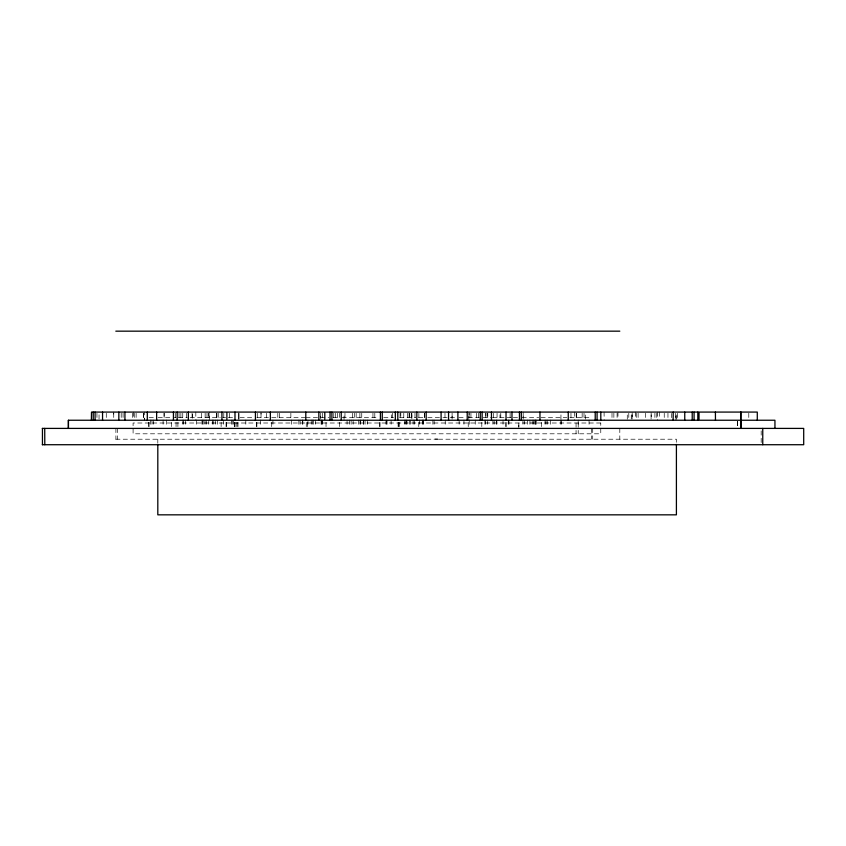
<?xml version="1.0" encoding="UTF-8"?>
<svg xmlns="http://www.w3.org/2000/svg" width="846" height="846" viewBox="0 0 846 846"><rect width="100%" height="100%" fill="white"/><g stroke="black" fill="none" stroke-linecap="round" stroke-linejoin="round"><path stroke-width="0.63" stroke-dasharray="4.23 3.17" d="M113.734 414.117L113.734 412.076M133.319 412.076L133.319 418.199M164.103 416.158L164.103 413.102M208.867 416.158L208.867 413.102M261.023 414.117L261.023 412.076M320.719 419.225L320.719 416.158M400.814 412.076L400.814 417.522M411.854 419.077L411.854 412.076M452.092 419.225L452.092 416.158M469.075 414.804L469.075 412.076M485.868 416.158L485.868 413.102M487.73 416.158L487.73 413.102M523.177 419.225L523.177 416.158M574.73 412.076L574.698 420.24M585.305 419.225L585.305 413.102M604.076 412.076L604.16 420.24M617.094 413.25L617.094 419.077M627.277 419.225L627.277 413.102M657.353 412.076L657.384 420.24M675.891 420.24L675.891 414.117M344.036 420.24L344.036 414.117M631.253 419.077L631.264 413.25M632.121 419.077L632.152 412.076L632.237 419.077M651.082 419.077L651.113 412.076L651.272 419.077M560.94 419.077L560.983 412.076M737.606 421.403L737.575 427.241L737.617 420.24M676.758 419.225L676.779 413.366M468.769 420.24L468.843 414.804M149.097 417.596L155.685 417.596M158.149 417.596L171.759 417.596M174.033 417.596L176.095 417.596M178.432 417.596L187.421 417.596M190.181 417.596L220.256 417.596M222.614 417.596L225.586 417.596M228.293 417.596L233.813 417.596M240.063 417.596L253.937 417.596M256.814 417.596L268.69 417.596M271.703 417.596L305.469 417.596M305.903 417.596L328.999 417.596M332.943 417.596L339.69 417.596M342.112 417.596L378.797 417.596M383.724 417.596L393.623 417.596M399.661 417.596L415.788 417.596M418.622 417.596L425.601 417.596M427.833 417.596L440.1 417.596M442.913 417.596L447.206 417.596M450.262 417.596L455.783 417.596M458.902 417.596L465.406 417.596M468.198 417.596L479.471 417.596M483.055 417.596L491.41 417.596M492.404 417.596L506.511 417.596M506.923 417.596L512.687 417.596M513.289 417.596L518.387 417.596M522.088 417.596L538.733 417.596M540.996 417.596L566.873 417.596M569.866 417.596L589.091 417.596M115.807 439.211L434.072 439.211M438.461 439.211L676.409 439.211L676.409 443.114M209.48 420.24L209.448 412.076M659.637 412.076L659.647 419.077M617.971 412.076L617.982 419.077M144.518 418.199L144.518 420.24L144.518 412.076M761.178 430.91L761.178 443.473M748.784 413.25L748.784 419.077M677.286 413.25L677.286 419.077M675.425 413.25L675.425 419.077M671.343 413.44L671.343 418.876M667.959 413.25L667.959 419.077M664.237 413.25L664.237 419.077M656.771 413.25L656.771 419.077M654.91 413.25L654.91 419.077M645.583 413.25L645.583 419.077M638.117 413.25L638.117 419.077M636.255 413.25L636.255 420.24M635.621 412.076L635.621 419.077M628.79 413.25L628.79 419.077M619.811 428.404L619.811 439.211M613.868 413.25L613.868 419.077M612.007 413.25L612.007 419.077M592.708 428.404L592.708 439.211M591.661 428.404L591.661 439.211M589.059 419.997L589.059 427.198M584.026 413.25L584.026 419.077M582.154 413.25L582.154 419.077M578.22 423L578.22 433.808M578.209 419.997L578.114 427.198M576.56 413.25L576.56 419.077M576.211 413.44L576.211 418.876M576.063 423L576.063 433.808M570.965 413.25L570.965 419.077M561.363 419.997L561.363 427.198M560.782 419.997L560.782 427.198M550.535 419.997L550.535 427.198M547.246 419.997L547.246 427.198M546.008 419.997L546.008 427.198M545.036 419.997L545.025 427.198M541.408 422.397L541.408 427.198M536.131 419.997L536.131 427.198M535.793 419.997L535.793 427.198M535.211 419.997L535.211 427.198M534.894 419.997L534.894 427.198M533.382 419.997L533.382 427.198M532.187 419.997L532.187 427.198M529.956 419.997L529.956 427.198M527.492 419.997L527.492 427.198M524.446 419.997L524.446 427.198M523.177 412.076L523.177 419.077M522.965 419.997L522.965 427.198M510.117 413.25L510.117 419.077M508.964 419.997L508.964 427.198M508.552 419.997L508.552 427.198M506.257 422.397L506.257 427.198M505.665 422.397L505.665 427.198M503.021 419.997L503.021 427.198M500.79 413.25L500.79 419.077M499.975 414.804L499.975 417.522M497.057 413.25L497.057 419.077M496.866 419.997L496.866 427.198M496.285 419.997L496.285 427.198M494.149 419.997L494.149 427.198M493.324 413.25L493.324 420.24M492.911 419.997L492.911 427.198M487.73 413.25L487.73 419.225M487.73 419.997L487.73 427.198M485.868 413.25L485.868 419.225M485.509 419.997L485.509 427.198M484.885 419.997L484.885 427.198M481.808 422.397L481.808 427.198M478.402 413.25L478.402 419.077M476.541 413.25L476.541 419.077M475.24 419.997L475.24 427.198M470.947 413.25L470.947 419.077M469.213 419.997L469.213 427.198M469.075 413.25L469.075 420.24M468.229 422.397L468.229 427.198M463.957 419.997L463.957 427.198M459.145 419.997L459.145 427.198M452.092 413.102L452.092 419.077M445.229 419.997L445.229 427.198M444.985 413.25L444.985 419.077M434.114 419.997L434.114 427.198M432.877 419.997L432.877 427.198M424.428 413.25L424.428 419.077M424.311 413.25L424.311 419.077M423.243 419.997L423.243 427.198M423 419.997L423 427.198M422.757 419.997L422.757 427.198M419.299 419.997L419.299 427.198M418.876 413.366L418.876 418.495M418.759 422.397L418.759 427.198M414.984 413.25L414.984 419.077M414.36 419.997L414.36 427.198M413.123 419.997L413.123 427.198M411.833 413.102L411.833 419.225M411.251 413.25L411.251 419.077M410.659 419.997L410.659 427.198M409.39 413.25L409.39 419.077M409.422 419.997L409.422 427.198M409.041 413.102L409.041 419.225M407.518 413.25L407.518 419.077M406.947 419.997L406.947 427.198M406.704 419.997L406.704 427.198M405.71 419.997L405.71 427.198M404.483 419.997L404.483 427.198M403.785 413.25L403.785 419.077M400.063 413.25L400.063 419.077M399.545 422.397L399.545 427.198M398.307 422.397L398.307 427.198M398.106 422.397L398.106 427.198M392.597 413.25L392.597 419.077M391.666 414.804L391.666 417.522M391.095 419.997L391.095 427.198M387.056 419.997L387.056 427.198M386.58 419.997L386.58 427.198M385.956 419.997L385.956 427.198M379.949 422.397L379.949 427.198M379.78 422.397L379.78 427.198M374.81 413.25L374.81 419.077M372.949 413.25L372.949 419.077M367.301 419.997L367.301 427.198M365.081 419.997L365.081 427.198M363.738 419.997L363.738 427.198M363.558 419.997L363.558 427.198M361.75 413.25L361.75 419.077M360.428 419.997L360.438 427.198M360.026 419.997L360.026 427.198M359.888 413.25L359.888 419.077M358.545 419.997L358.545 427.198M356.155 413.25L356.155 419.077M354.294 413.25L354.294 419.077M353.12 419.997L353.12 427.198M352.422 413.25L352.422 419.077M351.132 419.997L351.132 427.198M349.493 419.997L349.493 427.198M347.061 419.997L347.061 427.198M344.967 413.25L344.967 419.077M339.616 422.397L339.616 427.198M339.373 413.25L339.373 419.077M337.501 413.25L337.501 419.077M335.64 413.25L335.64 419.077M333.768 413.25L333.768 419.077M326.027 422.397L326.027 427.198M322.58 413.25L322.58 419.077M322.326 419.997L322.326 427.198M322.009 419.997L322.009 427.198M321.692 419.997L321.692 427.198M321.089 419.997L321.089 427.198M320.719 413.102L320.719 420.24M315.537 419.997L315.537 427.198M313.686 419.997L313.686 427.198M312.449 419.997L312.449 427.198M311.212 419.997L311.212 427.198M307.923 419.997L307.923 427.198M307.51 422.397L307.51 427.198M306.273 422.397L306.273 427.198M302.815 419.997L302.815 427.198M302.318 419.997L302.318 427.198M300.108 419.997L300.097 427.198M298.86 419.997L298.86 427.198M291.458 419.997L291.458 427.198M290.865 413.25L290.865 419.077M279.677 413.25L279.677 419.077M277.816 413.25L277.816 419.077M272.93 419.997L272.93 427.198M271.703 422.397L271.703 427.198M266.617 413.25L266.617 419.077M261.023 413.25L261.023 420.24M260.589 419.997L260.589 427.198M257.29 413.25L257.29 419.077M256.877 422.397L256.877 427.198M256.592 422.397L256.592 427.198M245.816 419.997L245.816 427.198M237.99 422.397L237.99 427.198M237.049 422.397L237.049 427.198M235.939 422.397L235.939 427.198M234.702 422.397L234.702 427.198M234.3 422.397L234.3 427.198M233.475 419.997L233.475 427.198M232.238 419.997L232.238 427.198M231.37 419.997L231.37 427.198M229.393 413.25L229.393 419.077M226.474 422.397L226.474 427.198M226.062 422.397L226.062 427.198M223.788 413.25L223.788 419.077M223.598 419.997L223.598 427.198M221.123 422.397L221.123 427.198M218.194 413.25L218.194 419.077M217.422 419.997L217.422 427.198M216.893 413.25L216.893 419.077M216.333 413.25L216.333 419.077M215.254 419.997L215.254 427.198M213.203 419.997L213.203 427.198M212.483 419.997L212.483 427.198M208.867 413.25L208.867 419.225M208.772 419.997L208.772 427.198M207.006 413.25L207.006 419.077M206.308 419.997L206.308 427.198M205.144 413.25L205.144 419.077M205.07 419.997L205.07 427.198M203.833 419.997L203.833 427.198M202.606 419.997L202.606 427.198M201.983 419.997L201.983 427.198M201.411 413.25L201.411 419.077M196.431 419.997L196.431 427.198M195.817 412.076L195.817 420.24M192.55 414.117L192.55 418.199M192.084 413.25L192.084 419.077M186.49 413.25L186.49 419.077M185.316 419.997L185.316 427.198M183.466 419.997L183.466 427.198M182.757 413.25L182.757 419.077M182.842 419.997L182.842 427.198M180.885 413.25L180.885 419.077M179.024 413.25L179.024 419.077M177.903 422.397L177.903 427.198M176.053 422.397L176.053 427.198M175.291 413.25L175.291 419.077M171.484 422.397L171.484 427.198M166.461 419.997L166.461 427.198M164.103 413.25L164.103 419.225M163.088 419.997L163.088 427.198M157.811 439.211L157.811 443.114M153.369 419.997L153.369 427.198M151.973 419.997L151.973 427.198M150.334 419.997L150.398 427.198M149.097 422.397L149.097 427.198M148.367 422.397L148.367 427.198M143.587 413.25L143.587 419.077M143.482 413.25L143.482 419.077M136.121 413.25L136.121 419.077M134.26 413.25L134.26 419.077M132.388 413.25L132.388 419.077M123.061 413.25L123.061 419.077M121.2 413.25L121.2 419.077M117.457 428.404L117.404 439.211M115.902 428.404L115.902 439.211M113.734 413.25L113.734 419.077M106.279 413.25L106.279 419.077M99.045 414.804L99.045 420.24M96.952 413.25L96.952 419.077M600.776 423L133.086 423L133.097 433.808L600.776 433.808L600.766 423M518.852 427.198L518.852 422.397L518.81 427.198"/><path stroke-width="1.27" d="M506.035 412.076L506.014 420.24M673.215 412.076L673.13 420.24M68.399 428.404L68.42 420.24L68.42 428.404M118.831 420.24L118.863 412.076M91.389 420.24L91.495 412.076L757.286 412.076L757.286 420.24M740.715 420.24L740.821 412.076M568.258 420.24L568.258 412.076M115.807 331.167L619.811 331.167M68.399 420.24L774.936 420.24L774.957 428.404M42.3 428.404L803.7 428.404L803.7 444.721L42.3 444.721M434.929 439.211L437.562 439.211M397.81 420.24L397.779 412.076M715.409 412.076L715.462 420.24M740.853 412.076L740.885 428.404L740.874 420.24M762.754 428.404L762.754 444.721M699.029 413.102L699.029 419.225M697.813 412.076L697.813 420.24M694.08 412.076L694.08 420.24M692.218 412.076L692.218 420.24M684.752 412.076L684.752 420.24M676.409 444.425L676.409 514.833L157.811 514.833L157.811 444.425M600.808 412.076L600.808 420.24M597.075 412.076L597.075 420.24M595.214 412.076L595.214 420.24M539.96 412.076L539.96 420.24M521.305 412.076L521.305 420.24M519.444 412.076L519.444 420.24M511.978 412.076L511.978 420.24M491.463 412.076L491.463 420.24M482.135 412.076L482.135 420.24M480.274 412.076L480.274 420.24M467.214 412.076L467.214 420.24M457.887 412.076L457.887 420.24M448.56 412.076L448.56 420.24M441.094 412.076L441.094 420.24M426.173 412.076L426.173 420.24M416.845 412.076L416.845 420.24M395.325 412.076L395.325 420.24M382.276 412.076L382.276 420.24M380.404 412.076L380.404 420.24M341.234 412.076L341.234 420.24M331.907 412.076L331.907 420.24M330.046 412.076L330.046 420.24M324.801 413.102L324.801 419.225M318.847 412.076L318.847 420.24M305.797 412.076L305.797 420.24M270.35 412.076L270.35 420.24M255.429 412.076L255.429 420.24M238.72 413.44L238.72 418.876M234.987 412.076L234.987 420.24M226.887 413.102L226.887 419.225M221.927 412.076L221.927 420.24M188.351 412.076L188.351 420.24M177.163 412.076L177.163 420.24M173.43 412.076L173.43 420.24M156.637 412.076L156.637 420.24M147.31 412.076L147.31 420.24M124.933 412.076L124.933 420.24M102.546 412.076L102.546 420.24M95.08 412.076L95.08 420.24M93.219 412.076L93.219 420.24M44.722 428.404L44.796 444.721M42.448 428.404L42.448 444.721"/></g></svg>
